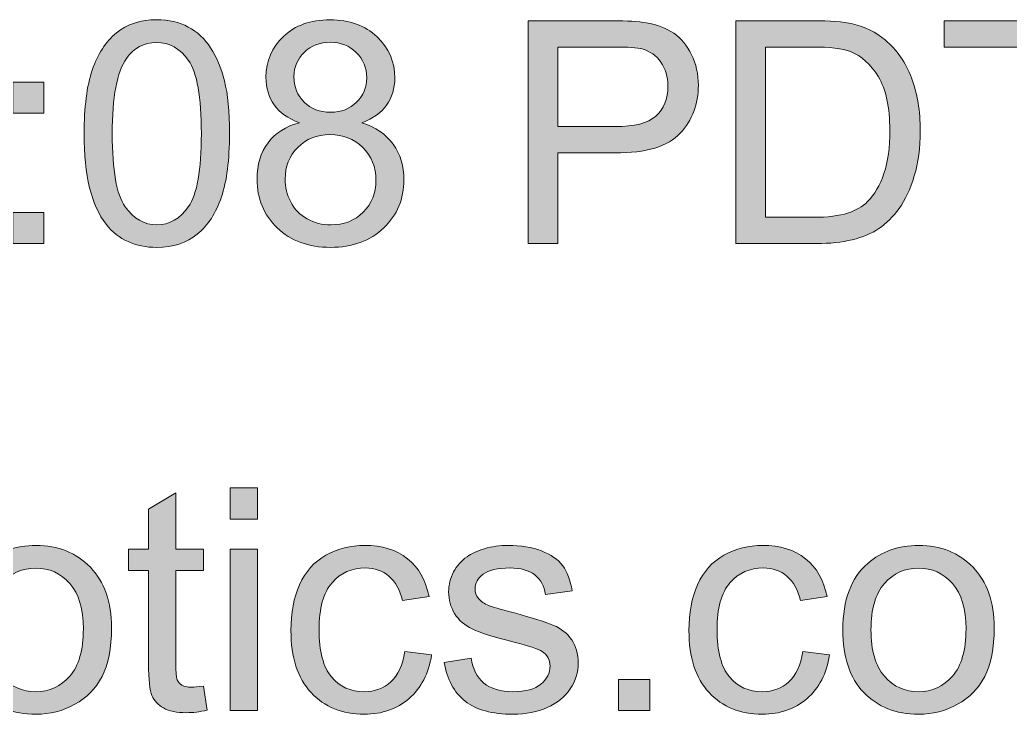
# Model space of a CAD drawing. Header units: inches. Extents: x 0.2 to 13, y -17.3 to -0.1.
# Drawn here: x 2.002 to 2.532, y -0.968 to -0.596 of the extents above; entities that cross this region are included whole.
import ezdxf

# ---------------------------------------------------------------- set-up
doc = ezdxf.new("R2010")
doc.units = ezdxf.units.IN
doc.header["$MEASUREMENT"] = 0
doc.layers.add('Layer 1', color=7, linetype='Continuous')

# ---------------------------------------------------------------- blocks, each defined once
blk = doc.blocks.new('block 4')
at = {"layer": 'Layer 1', "true_color": 0xffffff}
h = blk.add_hatch(color=7, dxfattribs=at)
h.dxf.hatch_style = 2
edge = h.paths.add_edge_path()
edge.add_spline(control_points=[(2.0368, -0.65698), (2.0368, -0.64287), (2.03825, -0.63152), (2.04115, -0.62292), (2.04405, -0.61432), (2.04837, -0.60769), (2.05409, -0.60302), (2.05981, -0.59835), (2.06702, -0.59602), (2.0757, -0.59602), (2.0821, -0.59602), (2.08771, -0.59731), (2.09254, -0.59989), (2.09737, -0.60246), (2.10136, -0.60618), (2.10451, -0.61104), (2.10765, -0.61589), (2.11012, -0.62181), (2.11191, -0.62878), (2.1137, -0.63575), (2.1146, -0.64515), (2.1146, -0.65698), (2.1146, -0.67097), (2.11316, -0.68227), (2.11028, -0.69087), (2.10741, -0.69947), (2.10311, -0.70612), (2.09738, -0.71081), (2.09166, -0.7155), (2.08443, -0.71785), (2.0757, -0.71785), (2.0642, -0.71785), (2.05516, -0.71372), (2.0486, -0.70548), (2.04073, -0.69555), (2.0368, -0.67938), (2.0368, -0.65698)], knot_values=[0, 0, 0, 0, 1, 1, 1, 2, 2, 2, 3, 3, 3, 4, 4, 4, 5, 5, 5, 6, 6, 6, 7, 7, 7, 8, 8, 8, 9, 9, 9, 10, 10, 10, 11, 11, 11, 12, 12, 12, 12], degree=3, periodic=1)
edge = h.paths.add_edge_path()
edge.add_spline(control_points=[(2.05185, -0.65698), (2.05185, -0.67656), (2.05414, -0.6896), (2.05873, -0.69608), (2.06331, -0.70256), (2.06897, -0.7058), (2.0757, -0.7058), (2.08242, -0.7058), (2.08808, -0.70255), (2.09266, -0.69604), (2.09725, -0.68953), (2.09954, -0.67651), (2.09954, -0.65698), (2.09954, -0.63734), (2.09725, -0.62429), (2.09266, -0.61783), (2.08808, -0.61138), (2.08237, -0.60815), (2.07553, -0.60815), (2.06881, -0.60815), (2.06344, -0.611), (2.05942, -0.61669), (2.05438, -0.62396), (2.05185, -0.63739), (2.05185, -0.65698)], knot_values=[0, 0, 0, 0, 1, 1, 1, 2, 2, 2, 3, 3, 3, 4, 4, 4, 5, 5, 5, 6, 6, 6, 7, 7, 7, 8, 8, 8, 8], degree=3, periodic=1)
h = blk.add_hatch(color=7, dxfattribs=at)
h.dxf.hatch_style = 2
edge = h.paths.add_edge_path()
edge.add_spline(control_points=[(2.15203, -0.65112), (2.14596, -0.64889), (2.14145, -0.64572), (2.13852, -0.64159), (2.13559, -0.63747), (2.13413, -0.63253), (2.13413, -0.62678), (2.13413, -0.6181), (2.13725, -0.61081), (2.14349, -0.60489), (2.14973, -0.59898), (2.15803, -0.59602), (2.16839, -0.59602), (2.17881, -0.59602), (2.18719, -0.59905), (2.19354, -0.6051), (2.19988, -0.61115), (2.20306, -0.61851), (2.20306, -0.62719), (2.20306, -0.63272), (2.20161, -0.63754), (2.1987, -0.64164), (2.1958, -0.64573), (2.19139, -0.64889), (2.18548, -0.65112), (2.1928, -0.6535), (2.19838, -0.65736), (2.2022, -0.66267), (2.20603, -0.66799), (2.20794, -0.67434), (2.20794, -0.68172), (2.20794, -0.69191), (2.20433, -0.70049), (2.19712, -0.70743), (2.1899, -0.71438), (2.18041, -0.71785), (2.16863, -0.71785), (2.15686, -0.71785), (2.14737, -0.71436), (2.14015, -0.70739), (2.13293, -0.70042), (2.12933, -0.69172), (2.12933, -0.68131), (2.12933, -0.67355), (2.13129, -0.66705), (2.13523, -0.66182), (2.13916, -0.65658), (2.14476, -0.65302), (2.15203, -0.65112)], knot_values=[0, 0, 0, 0, 1, 1, 1, 2, 2, 2, 3, 3, 3, 4, 4, 4, 5, 5, 5, 6, 6, 6, 7, 7, 7, 8, 8, 8, 9, 9, 9, 10, 10, 10, 11, 11, 11, 12, 12, 12, 13, 13, 13, 14, 14, 14, 15, 15, 15, 16, 16, 16, 16], degree=3, periodic=1)
edge = h.paths.add_edge_path()
edge.add_spline(control_points=[(2.14438, -0.68139), (2.14438, -0.68557), (2.14537, -0.68961), (2.14735, -0.69352), (2.14933, -0.69742), (2.15228, -0.70045), (2.15618, -0.70259), (2.16009, -0.70473), (2.16429, -0.7058), (2.1688, -0.7058), (2.17579, -0.7058), (2.18157, -0.70355), (2.18613, -0.69905), (2.19069, -0.69455), (2.19297, -0.68882), (2.19297, -0.68188), (2.19297, -0.67483), (2.19062, -0.66899), (2.18593, -0.66438), (2.18123, -0.65977), (2.17536, -0.65746), (2.16831, -0.65746), (2.16142, -0.65746), (2.15571, -0.65974), (2.15118, -0.6643), (2.14665, -0.66886), (2.14438, -0.67455), (2.14438, -0.68139)], knot_values=[0, 0, 0, 0, 1, 1, 1, 2, 2, 2, 3, 3, 3, 4, 4, 4, 5, 5, 5, 6, 6, 6, 7, 7, 7, 8, 8, 8, 9, 9, 9, 9], degree=3, periodic=1)
edge = h.paths.add_edge_path()
edge.add_spline(control_points=[(2.1491, -0.6263), (2.1491, -0.63194), (2.15092, -0.63655), (2.15455, -0.64013), (2.15819, -0.64371), (2.16291, -0.6455), (2.16871, -0.6455), (2.17436, -0.6455), (2.17898, -0.64372), (2.18259, -0.64017), (2.1862, -0.63662), (2.188, -0.63226), (2.188, -0.62711), (2.188, -0.62174), (2.18614, -0.61722), (2.18243, -0.61356), (2.17871, -0.6099), (2.17409, -0.60807), (2.16855, -0.60807), (2.16296, -0.60807), (2.15833, -0.60986), (2.15464, -0.61344), (2.15095, -0.61702), (2.1491, -0.6213), (2.1491, -0.6263)], knot_values=[0, 0, 0, 0, 1, 1, 1, 2, 2, 2, 3, 3, 3, 4, 4, 4, 5, 5, 5, 6, 6, 6, 7, 7, 7, 8, 8, 8, 8], degree=3, periodic=1)
h = blk.add_hatch(color=7, dxfattribs=at)
h.dxf.hatch_style = 2
edge = h.paths.add_edge_path()
edge.add_spline(control_points=[(2.27443, -0.71581), (2.27443, -0.71581), (2.27443, -0.59651), (2.27443, -0.59651), (2.27443, -0.59651), (2.31943, -0.59651), (2.31943, -0.59651), (2.32735, -0.59651), (2.3334, -0.59689), (2.33758, -0.59765), (2.34344, -0.59863), (2.34835, -0.60048), (2.35231, -0.60322), (2.35627, -0.60596), (2.35946, -0.6098), (2.36187, -0.61474), (2.36428, -0.61968), (2.36549, -0.6251), (2.36549, -0.63102), (2.36549, -0.64116), (2.36226, -0.64975), (2.35581, -0.65677), (2.34935, -0.6638), (2.33769, -0.66731), (2.32081, -0.66731), (2.32081, -0.66731), (2.29022, -0.66731), (2.29022, -0.66731), (2.29022, -0.66731), (2.29022, -0.71581), (2.29022, -0.71581), (2.29022, -0.71581), (2.27443, -0.71581), (2.27443, -0.71581)], knot_values=[0, 0, 0, 0, 1, 1, 1, 2, 2, 2, 3, 3, 3, 4, 4, 4, 5, 5, 5, 6, 6, 6, 7, 7, 7, 8, 8, 8, 9, 9, 9, 10, 10, 10, 11, 11, 11, 11], degree=3, periodic=1)
edge = h.paths.add_edge_path()
edge.add_spline(control_points=[(2.29022, -0.65323), (2.29022, -0.65323), (2.32106, -0.65323), (2.32106, -0.65323), (2.33126, -0.65323), (2.3385, -0.65133), (2.34279, -0.64754), (2.34707, -0.64374), (2.34922, -0.63839), (2.34922, -0.6315), (2.34922, -0.62651), (2.34795, -0.62224), (2.34543, -0.61869), (2.34291, -0.61513), (2.33959, -0.61279), (2.33546, -0.61165), (2.3328, -0.61094), (2.32789, -0.61059), (2.32073, -0.61059), (2.32073, -0.61059), (2.29022, -0.61059), (2.29022, -0.61059), (2.29022, -0.61059), (2.29022, -0.65323), (2.29022, -0.65323)], knot_values=[0, 0, 0, 0, 1, 1, 1, 2, 2, 2, 3, 3, 3, 4, 4, 4, 5, 5, 5, 6, 6, 6, 7, 7, 7, 8, 8, 8, 8], degree=3, periodic=1)
h = blk.add_hatch(color=7, dxfattribs=at)
h.dxf.hatch_style = 2
edge = h.paths.add_edge_path()
edge.add_spline(control_points=[(2.38559, -0.71581), (2.38559, -0.71581), (2.38559, -0.59651), (2.38559, -0.59651), (2.38559, -0.59651), (2.42669, -0.59651), (2.42669, -0.59651), (2.43597, -0.59651), (2.44305, -0.59708), (2.44793, -0.59822), (2.45477, -0.59979), (2.4606, -0.60264), (2.46543, -0.60676), (2.47172, -0.61208), (2.47643, -0.61888), (2.47955, -0.62715), (2.48267, -0.63542), (2.48423, -0.64488), (2.48423, -0.65551), (2.48423, -0.66457), (2.48317, -0.6726), (2.48105, -0.6796), (2.47894, -0.6866), (2.47622, -0.69239), (2.47291, -0.69697), (2.4696, -0.70156), (2.46598, -0.70517), (2.46205, -0.7078), (2.45812, -0.71043), (2.45337, -0.71242), (2.44781, -0.71378), (2.44225, -0.71514), (2.43586, -0.71581), (2.42864, -0.71581), (2.42864, -0.71581), (2.38559, -0.71581), (2.38559, -0.71581)], knot_values=[0, 0, 0, 0, 1, 1, 1, 2, 2, 2, 3, 3, 3, 4, 4, 4, 5, 5, 5, 6, 6, 6, 7, 7, 7, 8, 8, 8, 9, 9, 9, 10, 10, 10, 11, 11, 11, 12, 12, 12, 12], degree=3, periodic=1)
edge = h.paths.add_edge_path()
edge.add_spline(control_points=[(2.40138, -0.70173), (2.40138, -0.70173), (2.42685, -0.70173), (2.42685, -0.70173), (2.43472, -0.70173), (2.44089, -0.701), (2.44537, -0.69954), (2.44984, -0.69807), (2.45341, -0.69601), (2.45607, -0.69335), (2.45981, -0.68961), (2.46273, -0.68458), (2.46482, -0.67826), (2.46691, -0.67194), (2.46795, -0.66427), (2.46795, -0.65527), (2.46795, -0.64279), (2.4659, -0.6332), (2.46181, -0.6265), (2.45771, -0.6198), (2.45273, -0.61531), (2.44687, -0.61303), (2.44264, -0.6114), (2.43583, -0.61059), (2.42645, -0.61059), (2.42645, -0.61059), (2.40138, -0.61059), (2.40138, -0.61059), (2.40138, -0.61059), (2.40138, -0.70173), (2.40138, -0.70173)], knot_values=[0, 0, 0, 0, 1, 1, 1, 2, 2, 2, 3, 3, 3, 4, 4, 4, 5, 5, 5, 6, 6, 6, 7, 7, 7, 8, 8, 8, 9, 9, 9, 10, 10, 10, 10], degree=3, periodic=1)
h = blk.add_hatch(color=7, dxfattribs=at)
h.dxf.hatch_style = 2
h.paths.add_polyline_path([(2.53631, -0.71581), (2.53631, -0.61059), (2.497, -0.61059), (2.497, -0.59651), (2.59157, -0.59651), (2.59157, -0.61059), (2.5521, -0.61059), (2.5521, -0.71581)])
h = blk.add_hatch(color=7, dxfattribs=at)
h.dxf.hatch_style = 2
h.paths.add_polyline_path([(1.99863, -0.64607), (1.99863, -0.62939), (2.01531, -0.62939), (2.01531, -0.64607)])
h.paths.add_polyline_path([(1.99863, -0.71581), (1.99863, -0.69913), (2.01531, -0.69913), (2.01531, -0.71581)])
at = {"layer": 'Layer 1', "lineweight": 0}
for points in [[(2.53631, -0.71581), (2.53631, -0.61059), (2.497, -0.61059), (2.497, -0.59651), (2.59157, -0.59651), (2.59157, -0.61059), (2.5521, -0.61059), (2.5521, -0.71581), (2.53631, -0.71581)], [(1.99863, -0.64607), (1.99863, -0.62939), (2.01531, -0.62939), (2.01531, -0.64607), (1.99863, -0.64607)], [(1.99863, -0.71581), (1.99863, -0.69913), (2.01531, -0.69913), (2.01531, -0.71581), (1.99863, -0.71581)]]:
    blk.add_lwpolyline(points, dxfattribs=at)
for points, knots in [([(2.0368, -0.65698), (2.0368, -0.64287), (2.03825, -0.63152), (2.04115, -0.62292), (2.04405, -0.61432), (2.04837, -0.60769), (2.05409, -0.60302), (2.05981, -0.59835), (2.06702, -0.59602), (2.0757, -0.59602), (2.0821, -0.59602), (2.08771, -0.59731), (2.09254, -0.59989), (2.09737, -0.60246), (2.10136, -0.60618), (2.10451, -0.61104), (2.10765, -0.61589), (2.11012, -0.62181), (2.11191, -0.62878), (2.1137, -0.63575), (2.1146, -0.64515), (2.1146, -0.65698), (2.1146, -0.67097), (2.11316, -0.68227), (2.11028, -0.69087), (2.10741, -0.69947), (2.10311, -0.70612), (2.09738, -0.71081), (2.09166, -0.7155), (2.08443, -0.71785), (2.0757, -0.71785), (2.0642, -0.71785), (2.05516, -0.71372), (2.0486, -0.70548), (2.04073, -0.69555), (2.0368, -0.67938), (2.0368, -0.65698)], [0, 0, 0, 0, 1, 1, 1, 2, 2, 2, 3, 3, 3, 4, 4, 4, 5, 5, 5, 6, 6, 6, 7, 7, 7, 8, 8, 8, 9, 9, 9, 10, 10, 10, 11, 11, 11, 12, 12, 12, 12]), ([(2.15203, -0.65112), (2.14596, -0.64889), (2.14145, -0.64572), (2.13852, -0.64159), (2.13559, -0.63747), (2.13413, -0.63253), (2.13413, -0.62678), (2.13413, -0.6181), (2.13725, -0.61081), (2.14349, -0.60489), (2.14973, -0.59898), (2.15803, -0.59602), (2.16839, -0.59602), (2.17881, -0.59602), (2.18719, -0.59905), (2.19354, -0.6051), (2.19988, -0.61115), (2.20306, -0.61851), (2.20306, -0.62719), (2.20306, -0.63272), (2.20161, -0.63754), (2.1987, -0.64164), (2.1958, -0.64573), (2.19139, -0.64889), (2.18548, -0.65112), (2.1928, -0.6535), (2.19838, -0.65736), (2.2022, -0.66267), (2.20603, -0.66799), (2.20794, -0.67434), (2.20794, -0.68172), (2.20794, -0.69191), (2.20433, -0.70049), (2.19712, -0.70743), (2.1899, -0.71438), (2.18041, -0.71785), (2.16863, -0.71785), (2.15686, -0.71785), (2.14737, -0.71436), (2.14015, -0.70739), (2.13293, -0.70042), (2.12933, -0.69172), (2.12933, -0.68131), (2.12933, -0.67355), (2.13129, -0.66705), (2.13523, -0.66182), (2.13916, -0.65658), (2.14476, -0.65302), (2.15203, -0.65112)], [0, 0, 0, 0, 1, 1, 1, 2, 2, 2, 3, 3, 3, 4, 4, 4, 5, 5, 5, 6, 6, 6, 7, 7, 7, 8, 8, 8, 9, 9, 9, 10, 10, 10, 11, 11, 11, 12, 12, 12, 13, 13, 13, 14, 14, 14, 15, 15, 15, 16, 16, 16, 16]), ([(2.27443, -0.71581), (2.27443, -0.71581), (2.27443, -0.59651), (2.27443, -0.59651), (2.27443, -0.59651), (2.31943, -0.59651), (2.31943, -0.59651), (2.32735, -0.59651), (2.3334, -0.59689), (2.33758, -0.59765), (2.34344, -0.59863), (2.34835, -0.60048), (2.35231, -0.60322), (2.35627, -0.60596), (2.35946, -0.6098), (2.36187, -0.61474), (2.36428, -0.61968), (2.36549, -0.6251), (2.36549, -0.63102), (2.36549, -0.64116), (2.36226, -0.64975), (2.35581, -0.65677), (2.34935, -0.6638), (2.33769, -0.66731), (2.32081, -0.66731), (2.32081, -0.66731), (2.29022, -0.66731), (2.29022, -0.66731), (2.29022, -0.66731), (2.29022, -0.71581), (2.29022, -0.71581), (2.29022, -0.71581), (2.27443, -0.71581), (2.27443, -0.71581)], [0, 0, 0, 0, 1, 1, 1, 2, 2, 2, 3, 3, 3, 4, 4, 4, 5, 5, 5, 6, 6, 6, 7, 7, 7, 8, 8, 8, 9, 9, 9, 10, 10, 10, 11, 11, 11, 11]), ([(2.38559, -0.71581), (2.38559, -0.71581), (2.38559, -0.59651), (2.38559, -0.59651), (2.38559, -0.59651), (2.42669, -0.59651), (2.42669, -0.59651), (2.43597, -0.59651), (2.44305, -0.59708), (2.44793, -0.59822), (2.45477, -0.59979), (2.4606, -0.60264), (2.46543, -0.60676), (2.47172, -0.61208), (2.47643, -0.61888), (2.47955, -0.62715), (2.48267, -0.63542), (2.48423, -0.64488), (2.48423, -0.65551), (2.48423, -0.66457), (2.48317, -0.6726), (2.48105, -0.6796), (2.47894, -0.6866), (2.47622, -0.69239), (2.47291, -0.69697), (2.4696, -0.70156), (2.46598, -0.70517), (2.46205, -0.7078), (2.45812, -0.71043), (2.45337, -0.71242), (2.44781, -0.71378), (2.44225, -0.71514), (2.43586, -0.71581), (2.42864, -0.71581), (2.42864, -0.71581), (2.38559, -0.71581), (2.38559, -0.71581)], [0, 0, 0, 0, 1, 1, 1, 2, 2, 2, 3, 3, 3, 4, 4, 4, 5, 5, 5, 6, 6, 6, 7, 7, 7, 8, 8, 8, 9, 9, 9, 10, 10, 10, 11, 11, 11, 12, 12, 12, 12]), ([(2.05185, -0.65698), (2.05185, -0.67656), (2.05414, -0.6896), (2.05873, -0.69608), (2.06331, -0.70256), (2.06897, -0.7058), (2.0757, -0.7058), (2.08242, -0.7058), (2.08808, -0.70255), (2.09266, -0.69604), (2.09725, -0.68953), (2.09954, -0.67651), (2.09954, -0.65698), (2.09954, -0.63734), (2.09725, -0.62429), (2.09266, -0.61783), (2.08808, -0.61138), (2.08237, -0.60815), (2.07553, -0.60815), (2.06881, -0.60815), (2.06344, -0.611), (2.05942, -0.61669), (2.05438, -0.62396), (2.05185, -0.63739), (2.05185, -0.65698)], [0, 0, 0, 0, 1, 1, 1, 2, 2, 2, 3, 3, 3, 4, 4, 4, 5, 5, 5, 6, 6, 6, 7, 7, 7, 8, 8, 8, 8]), ([(2.1491, -0.6263), (2.1491, -0.63194), (2.15092, -0.63655), (2.15455, -0.64013), (2.15819, -0.64371), (2.16291, -0.6455), (2.16871, -0.6455), (2.17436, -0.6455), (2.17898, -0.64372), (2.18259, -0.64017), (2.1862, -0.63662), (2.188, -0.63226), (2.188, -0.62711), (2.188, -0.62174), (2.18614, -0.61722), (2.18243, -0.61356), (2.17871, -0.6099), (2.17409, -0.60807), (2.16855, -0.60807), (2.16296, -0.60807), (2.15833, -0.60986), (2.15464, -0.61344), (2.15095, -0.61702), (2.1491, -0.6213), (2.1491, -0.6263)], [0, 0, 0, 0, 1, 1, 1, 2, 2, 2, 3, 3, 3, 4, 4, 4, 5, 5, 5, 6, 6, 6, 7, 7, 7, 8, 8, 8, 8]), ([(2.29022, -0.65323), (2.29022, -0.65323), (2.32106, -0.65323), (2.32106, -0.65323), (2.33126, -0.65323), (2.3385, -0.65133), (2.34279, -0.64754), (2.34707, -0.64374), (2.34922, -0.63839), (2.34922, -0.6315), (2.34922, -0.62651), (2.34795, -0.62224), (2.34543, -0.61869), (2.34291, -0.61513), (2.33959, -0.61279), (2.33546, -0.61165), (2.3328, -0.61094), (2.32789, -0.61059), (2.32073, -0.61059), (2.32073, -0.61059), (2.29022, -0.61059), (2.29022, -0.61059), (2.29022, -0.61059), (2.29022, -0.65323), (2.29022, -0.65323)], [0, 0, 0, 0, 1, 1, 1, 2, 2, 2, 3, 3, 3, 4, 4, 4, 5, 5, 5, 6, 6, 6, 7, 7, 7, 8, 8, 8, 8]), ([(2.40138, -0.70173), (2.40138, -0.70173), (2.42685, -0.70173), (2.42685, -0.70173), (2.43472, -0.70173), (2.44089, -0.701), (2.44537, -0.69954), (2.44984, -0.69807), (2.45341, -0.69601), (2.45607, -0.69335), (2.45981, -0.68961), (2.46273, -0.68458), (2.46482, -0.67826), (2.46691, -0.67194), (2.46795, -0.66427), (2.46795, -0.65527), (2.46795, -0.64279), (2.4659, -0.6332), (2.46181, -0.6265), (2.45771, -0.6198), (2.45273, -0.61531), (2.44687, -0.61303), (2.44264, -0.6114), (2.43583, -0.61059), (2.42645, -0.61059), (2.42645, -0.61059), (2.40138, -0.61059), (2.40138, -0.61059), (2.40138, -0.61059), (2.40138, -0.70173), (2.40138, -0.70173)], [0, 0, 0, 0, 1, 1, 1, 2, 2, 2, 3, 3, 3, 4, 4, 4, 5, 5, 5, 6, 6, 6, 7, 7, 7, 8, 8, 8, 9, 9, 9, 10, 10, 10, 10]), ([(2.14438, -0.68139), (2.14438, -0.68557), (2.14537, -0.68961), (2.14735, -0.69352), (2.14933, -0.69742), (2.15228, -0.70045), (2.15618, -0.70259), (2.16009, -0.70473), (2.16429, -0.7058), (2.1688, -0.7058), (2.17579, -0.7058), (2.18157, -0.70355), (2.18613, -0.69905), (2.19069, -0.69455), (2.19297, -0.68882), (2.19297, -0.68188), (2.19297, -0.67483), (2.19062, -0.66899), (2.18593, -0.66438), (2.18123, -0.65977), (2.17536, -0.65746), (2.16831, -0.65746), (2.16142, -0.65746), (2.15571, -0.65974), (2.15118, -0.6643), (2.14665, -0.66886), (2.14438, -0.67455), (2.14438, -0.68139)], [0, 0, 0, 0, 1, 1, 1, 2, 2, 2, 3, 3, 3, 4, 4, 4, 5, 5, 5, 6, 6, 6, 7, 7, 7, 8, 8, 8, 9, 9, 9, 9])]:
    blk.add_open_spline(points, degree=3, knots=knots, dxfattribs=at)
blk = doc.blocks.new('block 5')
at = {"layer": 'Layer 1', "true_color": 0xffffff}
h = blk.add_hatch(color=7, dxfattribs=at)
h.dxf.hatch_style = 2
h.paths.add_polyline_path([(2.115, -0.86336), (2.115, -0.84651), (2.12965, -0.84651), (2.12965, -0.86336)])
h.paths.add_polyline_path([(2.115, -0.96581), (2.115, -0.87939), (2.12965, -0.87939), (2.12965, -0.96581)])
h = blk.add_hatch(color=7, dxfattribs=at)
h.dxf.hatch_style = 2
edge = h.paths.add_edge_path()
edge.add_spline(control_points=[(2.1006, -0.95271), (2.1006, -0.95271), (2.10272, -0.96565), (2.10272, -0.96565), (2.09859, -0.96652), (2.0949, -0.96695), (2.09165, -0.96695), (2.08633, -0.96695), (2.08221, -0.96611), (2.07928, -0.96443), (2.07635, -0.96275), (2.07429, -0.96054), (2.07309, -0.9578), (2.0719, -0.95506), (2.0713, -0.94929), (2.0713, -0.9405), (2.0713, -0.9405), (2.0713, -0.89078), (2.0713, -0.89078), (2.0713, -0.89078), (2.06056, -0.89078), (2.06056, -0.89078), (2.06056, -0.89078), (2.06056, -0.87939), (2.06056, -0.87939), (2.06056, -0.87939), (2.0713, -0.87939), (2.0713, -0.87939), (2.0713, -0.87939), (2.0713, -0.85798), (2.0713, -0.85798), (2.0713, -0.85798), (2.08587, -0.8492), (2.08587, -0.8492), (2.08587, -0.8492), (2.08587, -0.87939), (2.08587, -0.87939), (2.08587, -0.87939), (2.1006, -0.87939), (2.1006, -0.87939), (2.1006, -0.87939), (2.1006, -0.89078), (2.1006, -0.89078), (2.1006, -0.89078), (2.08587, -0.89078), (2.08587, -0.89078), (2.08587, -0.89078), (2.08587, -0.94132), (2.08587, -0.94132), (2.08587, -0.9455), (2.08613, -0.94818), (2.08664, -0.94937), (2.08716, -0.95057), (2.088, -0.95152), (2.08917, -0.95222), (2.09033, -0.95293), (2.092, -0.95328), (2.09417, -0.95328), (2.0958, -0.95328), (2.09794, -0.95309), (2.1006, -0.95271)], knot_values=[0, 0, 0, 0, 1, 1, 1, 2, 2, 2, 3, 3, 3, 4, 4, 4, 5, 5, 5, 6, 6, 6, 7, 7, 7, 8, 8, 8, 9, 9, 9, 10, 10, 10, 11, 11, 11, 12, 12, 12, 13, 13, 13, 14, 14, 14, 15, 15, 15, 16, 16, 16, 17, 17, 17, 18, 18, 18, 19, 19, 19, 20, 20, 20, 20], degree=3, periodic=1)
h = blk.add_hatch(color=7, dxfattribs=at)
h.dxf.hatch_style = 2
edge = h.paths.add_edge_path()
edge.add_spline(control_points=[(1.97047, -0.9226), (1.97047, -0.9066), (1.97492, -0.89474), (1.98382, -0.88704), (1.99125, -0.88064), (2.00031, -0.87743), (2.011, -0.87743), (2.02288, -0.87743), (2.03259, -0.88133), (2.04013, -0.88911), (2.04768, -0.8969), (2.05145, -0.90765), (2.05145, -0.92138), (2.05145, -0.9325), (2.04978, -0.94125), (2.04644, -0.94763), (2.0431, -0.954), (2.03825, -0.95895), (2.03187, -0.96248), (2.0255, -0.966), (2.01854, -0.96777), (2.011, -0.96777), (1.9989, -0.96777), (1.98912, -0.96389), (1.98166, -0.95613), (1.9742, -0.94837), (1.97047, -0.93719), (1.97047, -0.9226)], knot_values=[0, 0, 0, 0, 1, 1, 1, 2, 2, 2, 3, 3, 3, 4, 4, 4, 5, 5, 5, 6, 6, 6, 7, 7, 7, 8, 8, 8, 9, 9, 9, 9], degree=3, periodic=1)
edge = h.paths.add_edge_path()
edge.add_spline(control_points=[(1.98553, -0.9226), (1.98553, -0.93367), (1.98794, -0.94196), (1.99277, -0.94746), (1.9976, -0.95297), (2.00368, -0.95572), (2.011, -0.95572), (2.01827, -0.95572), (2.02432, -0.95296), (2.02915, -0.94742), (2.03398, -0.94189), (2.03639, -0.93345), (2.03639, -0.92211), (2.03639, -0.91142), (2.03396, -0.90333), (2.02911, -0.89782), (2.02425, -0.89231), (2.01822, -0.88956), (2.011, -0.88956), (2.00368, -0.88956), (1.9976, -0.8923), (1.99277, -0.89778), (1.98794, -0.90326), (1.98553, -0.91153), (1.98553, -0.9226)], knot_values=[0, 0, 0, 0, 1, 1, 1, 2, 2, 2, 3, 3, 3, 4, 4, 4, 5, 5, 5, 6, 6, 6, 7, 7, 7, 8, 8, 8, 8], degree=3, periodic=1)
h = blk.add_hatch(color=7, dxfattribs=at)
h.dxf.hatch_style = 2
edge = h.paths.add_edge_path()
edge.add_spline(control_points=[(2.20835, -0.93416), (2.20835, -0.93416), (2.22275, -0.93603), (2.22275, -0.93603), (2.22118, -0.94596), (2.21715, -0.95373), (2.21067, -0.95934), (2.20418, -0.96496), (2.19622, -0.96777), (2.18678, -0.96777), (2.17495, -0.96777), (2.16545, -0.9639), (2.15826, -0.95617), (2.15107, -0.94844), (2.14747, -0.93736), (2.14747, -0.92293), (2.14747, -0.91359), (2.14902, -0.90543), (2.15211, -0.89843), (2.15521, -0.89143), (2.15991, -0.88618), (2.16623, -0.88268), (2.17255, -0.87918), (2.17943, -0.87743), (2.18686, -0.87743), (2.19625, -0.87743), (2.20393, -0.87981), (2.20989, -0.88456), (2.21586, -0.8893), (2.21969, -0.89604), (2.22137, -0.90478), (2.22137, -0.90478), (2.20713, -0.90698), (2.20713, -0.90698), (2.20577, -0.90117), (2.20337, -0.8968), (2.19992, -0.89387), (2.19648, -0.89094), (2.19231, -0.88948), (2.18743, -0.88948), (2.18005, -0.88948), (2.17406, -0.89212), (2.16945, -0.89741), (2.16484, -0.9027), (2.16253, -0.91107), (2.16253, -0.92252), (2.16253, -0.93413), (2.16475, -0.94257), (2.1692, -0.94783), (2.17365, -0.95309), (2.17946, -0.95572), (2.18662, -0.95572), (2.19237, -0.95572), (2.19717, -0.95396), (2.20102, -0.95043), (2.20487, -0.94691), (2.20732, -0.94148), (2.20835, -0.93416)], knot_values=[0, 0, 0, 0, 1, 1, 1, 2, 2, 2, 3, 3, 3, 4, 4, 4, 5, 5, 5, 6, 6, 6, 7, 7, 7, 8, 8, 8, 9, 9, 9, 10, 10, 10, 11, 11, 11, 12, 12, 12, 13, 13, 13, 14, 14, 14, 15, 15, 15, 16, 16, 16, 17, 17, 17, 18, 18, 18, 19, 19, 19, 19], degree=3, periodic=1)
h = blk.add_hatch(color=7, dxfattribs=at)
h.dxf.hatch_style = 2
edge = h.paths.add_edge_path()
edge.add_spline(control_points=[(2.22942, -0.94002), (2.22942, -0.94002), (2.24391, -0.93774), (2.24391, -0.93774), (2.24472, -0.94354), (2.24699, -0.94799), (2.25071, -0.95108), (2.25442, -0.95418), (2.25962, -0.95572), (2.26629, -0.95572), (2.27302, -0.95572), (2.27801, -0.95435), (2.28126, -0.95161), (2.28452, -0.94887), (2.28615, -0.94566), (2.28615, -0.94197), (2.28615, -0.93866), (2.28471, -0.93606), (2.28183, -0.93416), (2.27983, -0.93285), (2.27483, -0.9312), (2.26686, -0.92919), (2.25612, -0.92648), (2.24867, -0.92413), (2.24452, -0.92215), (2.24037, -0.92017), (2.23722, -0.91743), (2.23508, -0.91393), (2.23294, -0.91043), (2.23187, -0.90657), (2.23187, -0.90234), (2.23187, -0.89848), (2.23275, -0.89492), (2.23451, -0.89164), (2.23627, -0.88835), (2.23867, -0.88563), (2.24171, -0.88346), (2.24399, -0.88177), (2.2471, -0.88035), (2.25103, -0.87918), (2.25496, -0.87802), (2.25918, -0.87743), (2.26369, -0.87743), (2.27047, -0.87743), (2.27642, -0.87841), (2.28155, -0.88036), (2.28668, -0.88232), (2.29046, -0.88496), (2.2929, -0.8883), (2.29534, -0.89164), (2.29702, -0.8961), (2.29795, -0.90169), (2.29795, -0.90169), (2.28362, -0.90364), (2.28362, -0.90364), (2.28297, -0.89919), (2.28109, -0.89572), (2.27797, -0.89322), (2.27485, -0.89073), (2.27044, -0.88948), (2.26474, -0.88948), (2.25802, -0.88948), (2.25321, -0.89059), (2.25034, -0.89282), (2.24746, -0.89504), (2.24603, -0.89764), (2.24603, -0.90063), (2.24603, -0.90253), (2.24662, -0.90424), (2.24782, -0.90575), (2.24901, -0.90733), (2.25088, -0.90863), (2.25343, -0.90966), (2.2549, -0.9102), (2.25921, -0.91145), (2.26637, -0.9134), (2.27673, -0.91617), (2.28396, -0.91844), (2.28806, -0.9202), (2.29215, -0.92196), (2.29537, -0.92453), (2.2977, -0.92789), (2.30004, -0.93125), (2.3012, -0.93543), (2.3012, -0.94042), (2.3012, -0.94531), (2.29978, -0.9499), (2.29693, -0.95422), (2.29408, -0.95853), (2.28997, -0.96187), (2.2846, -0.96423), (2.27923, -0.96659), (2.27315, -0.96777), (2.26637, -0.96777), (2.25514, -0.96777), (2.24658, -0.96543), (2.2407, -0.96077), (2.23481, -0.9561), (2.23105, -0.94918), (2.22942, -0.94002)], knot_values=[0, 0, 0, 0, 1, 1, 1, 2, 2, 2, 3, 3, 3, 4, 4, 4, 5, 5, 5, 6, 6, 6, 7, 7, 7, 8, 8, 8, 9, 9, 9, 10, 10, 10, 11, 11, 11, 12, 12, 12, 13, 13, 13, 14, 14, 14, 15, 15, 15, 16, 16, 16, 17, 17, 17, 18, 18, 18, 19, 19, 19, 20, 20, 20, 21, 21, 21, 22, 22, 22, 23, 23, 23, 24, 24, 24, 25, 25, 25, 26, 26, 26, 27, 27, 27, 28, 28, 28, 29, 29, 29, 30, 30, 30, 31, 31, 31, 32, 32, 32, 33, 33, 33, 33], degree=3, periodic=1)
h = blk.add_hatch(color=7, dxfattribs=at)
h.dxf.hatch_style = 2
edge = h.paths.add_edge_path()
edge.add_spline(control_points=[(2.42132, -0.93416), (2.42132, -0.93416), (2.43572, -0.93603), (2.43572, -0.93603), (2.43415, -0.94596), (2.43012, -0.95373), (2.42364, -0.95934), (2.41715, -0.96496), (2.40919, -0.96777), (2.39975, -0.96777), (2.38793, -0.96777), (2.37842, -0.9639), (2.37123, -0.95617), (2.36404, -0.94844), (2.36045, -0.93736), (2.36045, -0.92293), (2.36045, -0.91359), (2.36199, -0.90543), (2.36509, -0.89843), (2.36818, -0.89143), (2.37288, -0.88618), (2.3792, -0.88268), (2.38553, -0.87918), (2.3924, -0.87743), (2.39983, -0.87743), (2.40922, -0.87743), (2.4169, -0.87981), (2.42287, -0.88456), (2.42883, -0.8893), (2.43266, -0.89604), (2.43434, -0.90478), (2.43434, -0.90478), (2.4201, -0.90698), (2.4201, -0.90698), (2.41874, -0.90117), (2.41634, -0.8968), (2.4129, -0.89387), (2.40945, -0.89094), (2.40529, -0.88948), (2.4004, -0.88948), (2.39303, -0.88948), (2.38703, -0.89212), (2.38242, -0.89741), (2.37781, -0.9027), (2.3755, -0.91107), (2.3755, -0.92252), (2.3755, -0.93413), (2.37773, -0.94257), (2.38218, -0.94783), (2.38662, -0.95309), (2.39243, -0.95572), (2.39959, -0.95572), (2.40534, -0.95572), (2.41014, -0.95396), (2.41399, -0.95043), (2.41785, -0.94691), (2.42029, -0.94148), (2.42132, -0.93416)], knot_values=[0, 0, 0, 0, 1, 1, 1, 2, 2, 2, 3, 3, 3, 4, 4, 4, 5, 5, 5, 6, 6, 6, 7, 7, 7, 8, 8, 8, 9, 9, 9, 10, 10, 10, 11, 11, 11, 12, 12, 12, 13, 13, 13, 14, 14, 14, 15, 15, 15, 16, 16, 16, 17, 17, 17, 18, 18, 18, 19, 19, 19, 19], degree=3, periodic=1)
h = blk.add_hatch(color=7, dxfattribs=at)
h.dxf.hatch_style = 2
edge = h.paths.add_edge_path()
edge.add_spline(control_points=[(2.4428, -0.9226), (2.4428, -0.9066), (2.44725, -0.89474), (2.45615, -0.88704), (2.46358, -0.88064), (2.47264, -0.87743), (2.48333, -0.87743), (2.49521, -0.87743), (2.50492, -0.88133), (2.51246, -0.88911), (2.52001, -0.8969), (2.52378, -0.90765), (2.52378, -0.92138), (2.52378, -0.9325), (2.52211, -0.94125), (2.51877, -0.94763), (2.51544, -0.954), (2.51058, -0.95895), (2.5042, -0.96248), (2.49783, -0.966), (2.49087, -0.96777), (2.48333, -0.96777), (2.47123, -0.96777), (2.46145, -0.96389), (2.45399, -0.95613), (2.44653, -0.94837), (2.4428, -0.93719), (2.4428, -0.9226)], knot_values=[0, 0, 0, 0, 1, 1, 1, 2, 2, 2, 3, 3, 3, 4, 4, 4, 5, 5, 5, 6, 6, 6, 7, 7, 7, 8, 8, 8, 9, 9, 9, 9], degree=3, periodic=1)
edge = h.paths.add_edge_path()
edge.add_spline(control_points=[(2.45786, -0.9226), (2.45786, -0.93367), (2.46027, -0.94196), (2.4651, -0.94746), (2.46993, -0.95297), (2.47601, -0.95572), (2.48333, -0.95572), (2.4906, -0.95572), (2.49665, -0.95296), (2.50148, -0.94742), (2.50631, -0.94189), (2.50872, -0.93345), (2.50872, -0.92211), (2.50872, -0.91142), (2.50629, -0.90333), (2.50144, -0.89782), (2.49658, -0.89231), (2.49055, -0.88956), (2.48333, -0.88956), (2.47601, -0.88956), (2.46993, -0.8923), (2.4651, -0.89778), (2.46027, -0.90326), (2.45786, -0.91153), (2.45786, -0.9226)], knot_values=[0, 0, 0, 0, 1, 1, 1, 2, 2, 2, 3, 3, 3, 4, 4, 4, 5, 5, 5, 6, 6, 6, 7, 7, 7, 8, 8, 8, 8], degree=3, periodic=1)
h = blk.add_hatch(color=7, dxfattribs=at)
h.dxf.hatch_style = 2
h.paths.add_polyline_path([(2.32277, -0.96581), (2.32277, -0.94913), (2.33945, -0.94913), (2.33945, -0.96581)])
at = {"layer": 'Layer 1', "lineweight": 0}
for points in [[(2.115, -0.86336), (2.115, -0.84651), (2.12965, -0.84651), (2.12965, -0.86336), (2.115, -0.86336)], [(2.115, -0.96581), (2.115, -0.87939), (2.12965, -0.87939), (2.12965, -0.96581), (2.115, -0.96581)], [(2.32277, -0.96581), (2.32277, -0.94913), (2.33945, -0.94913), (2.33945, -0.96581), (2.32277, -0.96581)]]:
    blk.add_lwpolyline(points, dxfattribs=at)
for points, knots in [([(2.1006, -0.95271), (2.1006, -0.95271), (2.10272, -0.96565), (2.10272, -0.96565), (2.09859, -0.96652), (2.0949, -0.96695), (2.09165, -0.96695), (2.08633, -0.96695), (2.08221, -0.96611), (2.07928, -0.96443), (2.07635, -0.96275), (2.07429, -0.96054), (2.07309, -0.9578), (2.0719, -0.95506), (2.0713, -0.94929), (2.0713, -0.9405), (2.0713, -0.9405), (2.0713, -0.89078), (2.0713, -0.89078), (2.0713, -0.89078), (2.06056, -0.89078), (2.06056, -0.89078), (2.06056, -0.89078), (2.06056, -0.87939), (2.06056, -0.87939), (2.06056, -0.87939), (2.0713, -0.87939), (2.0713, -0.87939), (2.0713, -0.87939), (2.0713, -0.85798), (2.0713, -0.85798), (2.0713, -0.85798), (2.08587, -0.8492), (2.08587, -0.8492), (2.08587, -0.8492), (2.08587, -0.87939), (2.08587, -0.87939), (2.08587, -0.87939), (2.1006, -0.87939), (2.1006, -0.87939), (2.1006, -0.87939), (2.1006, -0.89078), (2.1006, -0.89078), (2.1006, -0.89078), (2.08587, -0.89078), (2.08587, -0.89078), (2.08587, -0.89078), (2.08587, -0.94132), (2.08587, -0.94132), (2.08587, -0.9455), (2.08613, -0.94818), (2.08664, -0.94937), (2.08716, -0.95057), (2.088, -0.95152), (2.08917, -0.95222), (2.09033, -0.95293), (2.092, -0.95328), (2.09417, -0.95328), (2.0958, -0.95328), (2.09794, -0.95309), (2.1006, -0.95271)], [0, 0, 0, 0, 1, 1, 1, 2, 2, 2, 3, 3, 3, 4, 4, 4, 5, 5, 5, 6, 6, 6, 7, 7, 7, 8, 8, 8, 9, 9, 9, 10, 10, 10, 11, 11, 11, 12, 12, 12, 13, 13, 13, 14, 14, 14, 15, 15, 15, 16, 16, 16, 17, 17, 17, 18, 18, 18, 19, 19, 19, 20, 20, 20, 20]), ([(1.97047, -0.9226), (1.97047, -0.9066), (1.97492, -0.89474), (1.98382, -0.88704), (1.99125, -0.88064), (2.00031, -0.87743), (2.011, -0.87743), (2.02288, -0.87743), (2.03259, -0.88133), (2.04013, -0.88911), (2.04768, -0.8969), (2.05145, -0.90765), (2.05145, -0.92138), (2.05145, -0.9325), (2.04978, -0.94125), (2.04644, -0.94763), (2.0431, -0.954), (2.03825, -0.95895), (2.03187, -0.96248), (2.0255, -0.966), (2.01854, -0.96777), (2.011, -0.96777), (1.9989, -0.96777), (1.98912, -0.96389), (1.98166, -0.95613), (1.9742, -0.94837), (1.97047, -0.93719), (1.97047, -0.9226)], [0, 0, 0, 0, 1, 1, 1, 2, 2, 2, 3, 3, 3, 4, 4, 4, 5, 5, 5, 6, 6, 6, 7, 7, 7, 8, 8, 8, 9, 9, 9, 9]), ([(2.20835, -0.93416), (2.20835, -0.93416), (2.22275, -0.93603), (2.22275, -0.93603), (2.22118, -0.94596), (2.21715, -0.95373), (2.21067, -0.95934), (2.20418, -0.96496), (2.19622, -0.96777), (2.18678, -0.96777), (2.17495, -0.96777), (2.16545, -0.9639), (2.15826, -0.95617), (2.15107, -0.94844), (2.14747, -0.93736), (2.14747, -0.92293), (2.14747, -0.91359), (2.14902, -0.90543), (2.15211, -0.89843), (2.15521, -0.89143), (2.15991, -0.88618), (2.16623, -0.88268), (2.17255, -0.87918), (2.17943, -0.87743), (2.18686, -0.87743), (2.19625, -0.87743), (2.20393, -0.87981), (2.20989, -0.88456), (2.21586, -0.8893), (2.21969, -0.89604), (2.22137, -0.90478), (2.22137, -0.90478), (2.20713, -0.90698), (2.20713, -0.90698), (2.20577, -0.90117), (2.20337, -0.8968), (2.19992, -0.89387), (2.19648, -0.89094), (2.19231, -0.88948), (2.18743, -0.88948), (2.18005, -0.88948), (2.17406, -0.89212), (2.16945, -0.89741), (2.16484, -0.9027), (2.16253, -0.91107), (2.16253, -0.92252), (2.16253, -0.93413), (2.16475, -0.94257), (2.1692, -0.94783), (2.17365, -0.95309), (2.17946, -0.95572), (2.18662, -0.95572), (2.19237, -0.95572), (2.19717, -0.95396), (2.20102, -0.95043), (2.20487, -0.94691), (2.20732, -0.94148), (2.20835, -0.93416)], [0, 0, 0, 0, 1, 1, 1, 2, 2, 2, 3, 3, 3, 4, 4, 4, 5, 5, 5, 6, 6, 6, 7, 7, 7, 8, 8, 8, 9, 9, 9, 10, 10, 10, 11, 11, 11, 12, 12, 12, 13, 13, 13, 14, 14, 14, 15, 15, 15, 16, 16, 16, 17, 17, 17, 18, 18, 18, 19, 19, 19, 19]), ([(2.22942, -0.94002), (2.22942, -0.94002), (2.24391, -0.93774), (2.24391, -0.93774), (2.24472, -0.94354), (2.24699, -0.94799), (2.25071, -0.95108), (2.25442, -0.95418), (2.25962, -0.95572), (2.26629, -0.95572), (2.27302, -0.95572), (2.27801, -0.95435), (2.28126, -0.95161), (2.28452, -0.94887), (2.28615, -0.94566), (2.28615, -0.94197), (2.28615, -0.93866), (2.28471, -0.93606), (2.28183, -0.93416), (2.27983, -0.93285), (2.27483, -0.9312), (2.26686, -0.92919), (2.25612, -0.92648), (2.24867, -0.92413), (2.24452, -0.92215), (2.24037, -0.92017), (2.23722, -0.91743), (2.23508, -0.91393), (2.23294, -0.91043), (2.23187, -0.90657), (2.23187, -0.90234), (2.23187, -0.89848), (2.23275, -0.89492), (2.23451, -0.89164), (2.23627, -0.88835), (2.23867, -0.88563), (2.24171, -0.88346), (2.24399, -0.88177), (2.2471, -0.88035), (2.25103, -0.87918), (2.25496, -0.87802), (2.25918, -0.87743), (2.26369, -0.87743), (2.27047, -0.87743), (2.27642, -0.87841), (2.28155, -0.88036), (2.28668, -0.88232), (2.29046, -0.88496), (2.2929, -0.8883), (2.29534, -0.89164), (2.29702, -0.8961), (2.29795, -0.90169), (2.29795, -0.90169), (2.28362, -0.90364), (2.28362, -0.90364), (2.28297, -0.89919), (2.28109, -0.89572), (2.27797, -0.89322), (2.27485, -0.89073), (2.27044, -0.88948), (2.26474, -0.88948), (2.25802, -0.88948), (2.25321, -0.89059), (2.25034, -0.89282), (2.24746, -0.89504), (2.24603, -0.89764), (2.24603, -0.90063), (2.24603, -0.90253), (2.24662, -0.90424), (2.24782, -0.90575), (2.24901, -0.90733), (2.25088, -0.90863), (2.25343, -0.90966), (2.2549, -0.9102), (2.25921, -0.91145), (2.26637, -0.9134), (2.27673, -0.91617), (2.28396, -0.91844), (2.28806, -0.9202), (2.29215, -0.92196), (2.29537, -0.92453), (2.2977, -0.92789), (2.30004, -0.93125), (2.3012, -0.93543), (2.3012, -0.94042), (2.3012, -0.94531), (2.29978, -0.9499), (2.29693, -0.95422), (2.29408, -0.95853), (2.28997, -0.96187), (2.2846, -0.96423), (2.27923, -0.96659), (2.27315, -0.96777), (2.26637, -0.96777), (2.25514, -0.96777), (2.24658, -0.96543), (2.2407, -0.96077), (2.23481, -0.9561), (2.23105, -0.94918), (2.22942, -0.94002)], [0, 0, 0, 0, 1, 1, 1, 2, 2, 2, 3, 3, 3, 4, 4, 4, 5, 5, 5, 6, 6, 6, 7, 7, 7, 8, 8, 8, 9, 9, 9, 10, 10, 10, 11, 11, 11, 12, 12, 12, 13, 13, 13, 14, 14, 14, 15, 15, 15, 16, 16, 16, 17, 17, 17, 18, 18, 18, 19, 19, 19, 20, 20, 20, 21, 21, 21, 22, 22, 22, 23, 23, 23, 24, 24, 24, 25, 25, 25, 26, 26, 26, 27, 27, 27, 28, 28, 28, 29, 29, 29, 30, 30, 30, 31, 31, 31, 32, 32, 32, 33, 33, 33, 33]), ([(2.42132, -0.93416), (2.42132, -0.93416), (2.43572, -0.93603), (2.43572, -0.93603), (2.43415, -0.94596), (2.43012, -0.95373), (2.42364, -0.95934), (2.41715, -0.96496), (2.40919, -0.96777), (2.39975, -0.96777), (2.38793, -0.96777), (2.37842, -0.9639), (2.37123, -0.95617), (2.36404, -0.94844), (2.36045, -0.93736), (2.36045, -0.92293), (2.36045, -0.91359), (2.36199, -0.90543), (2.36509, -0.89843), (2.36818, -0.89143), (2.37288, -0.88618), (2.3792, -0.88268), (2.38553, -0.87918), (2.3924, -0.87743), (2.39983, -0.87743), (2.40922, -0.87743), (2.4169, -0.87981), (2.42287, -0.88456), (2.42883, -0.8893), (2.43266, -0.89604), (2.43434, -0.90478), (2.43434, -0.90478), (2.4201, -0.90698), (2.4201, -0.90698), (2.41874, -0.90117), (2.41634, -0.8968), (2.4129, -0.89387), (2.40945, -0.89094), (2.40529, -0.88948), (2.4004, -0.88948), (2.39303, -0.88948), (2.38703, -0.89212), (2.38242, -0.89741), (2.37781, -0.9027), (2.3755, -0.91107), (2.3755, -0.92252), (2.3755, -0.93413), (2.37773, -0.94257), (2.38218, -0.94783), (2.38662, -0.95309), (2.39243, -0.95572), (2.39959, -0.95572), (2.40534, -0.95572), (2.41014, -0.95396), (2.41399, -0.95043), (2.41785, -0.94691), (2.42029, -0.94148), (2.42132, -0.93416)], [0, 0, 0, 0, 1, 1, 1, 2, 2, 2, 3, 3, 3, 4, 4, 4, 5, 5, 5, 6, 6, 6, 7, 7, 7, 8, 8, 8, 9, 9, 9, 10, 10, 10, 11, 11, 11, 12, 12, 12, 13, 13, 13, 14, 14, 14, 15, 15, 15, 16, 16, 16, 17, 17, 17, 18, 18, 18, 19, 19, 19, 19]), ([(2.4428, -0.9226), (2.4428, -0.9066), (2.44725, -0.89474), (2.45615, -0.88704), (2.46358, -0.88064), (2.47264, -0.87743), (2.48333, -0.87743), (2.49521, -0.87743), (2.50492, -0.88133), (2.51246, -0.88911), (2.52001, -0.8969), (2.52378, -0.90765), (2.52378, -0.92138), (2.52378, -0.9325), (2.52211, -0.94125), (2.51877, -0.94763), (2.51544, -0.954), (2.51058, -0.95895), (2.5042, -0.96248), (2.49783, -0.966), (2.49087, -0.96777), (2.48333, -0.96777), (2.47123, -0.96777), (2.46145, -0.96389), (2.45399, -0.95613), (2.44653, -0.94837), (2.4428, -0.93719), (2.4428, -0.9226)], [0, 0, 0, 0, 1, 1, 1, 2, 2, 2, 3, 3, 3, 4, 4, 4, 5, 5, 5, 6, 6, 6, 7, 7, 7, 8, 8, 8, 9, 9, 9, 9]), ([(1.98553, -0.9226), (1.98553, -0.93367), (1.98794, -0.94196), (1.99277, -0.94746), (1.9976, -0.95297), (2.00368, -0.95572), (2.011, -0.95572), (2.01827, -0.95572), (2.02432, -0.95296), (2.02915, -0.94742), (2.03398, -0.94189), (2.03639, -0.93345), (2.03639, -0.92211), (2.03639, -0.91142), (2.03396, -0.90333), (2.02911, -0.89782), (2.02425, -0.89231), (2.01822, -0.88956), (2.011, -0.88956), (2.00368, -0.88956), (1.9976, -0.8923), (1.99277, -0.89778), (1.98794, -0.90326), (1.98553, -0.91153), (1.98553, -0.9226)], [0, 0, 0, 0, 1, 1, 1, 2, 2, 2, 3, 3, 3, 4, 4, 4, 5, 5, 5, 6, 6, 6, 7, 7, 7, 8, 8, 8, 8]), ([(2.45786, -0.9226), (2.45786, -0.93367), (2.46027, -0.94196), (2.4651, -0.94746), (2.46993, -0.95297), (2.47601, -0.95572), (2.48333, -0.95572), (2.4906, -0.95572), (2.49665, -0.95296), (2.50148, -0.94742), (2.50631, -0.94189), (2.50872, -0.93345), (2.50872, -0.92211), (2.50872, -0.91142), (2.50629, -0.90333), (2.50144, -0.89782), (2.49658, -0.89231), (2.49055, -0.88956), (2.48333, -0.88956), (2.47601, -0.88956), (2.46993, -0.8923), (2.4651, -0.89778), (2.46027, -0.90326), (2.45786, -0.91153), (2.45786, -0.9226)], [0, 0, 0, 0, 1, 1, 1, 2, 2, 2, 3, 3, 3, 4, 4, 4, 5, 5, 5, 6, 6, 6, 7, 7, 7, 8, 8, 8, 8])]:
    blk.add_open_spline(points, degree=3, knots=knots, dxfattribs=at)
blk = doc.blocks.new('block 2')
at = {"layer": 'Layer 1'}
for name in ['block 4', 'block 5']:
    blk.add_blockref(name, (0, 0), dxfattribs=at)

msp = doc.modelspace()

# ---------------------------------------------------------------- block references
at = {"layer": 'Layer 1'}
msp.add_blockref('block 2', (0, 0), dxfattribs=at)

doc.saveas('drawing.dxf')
